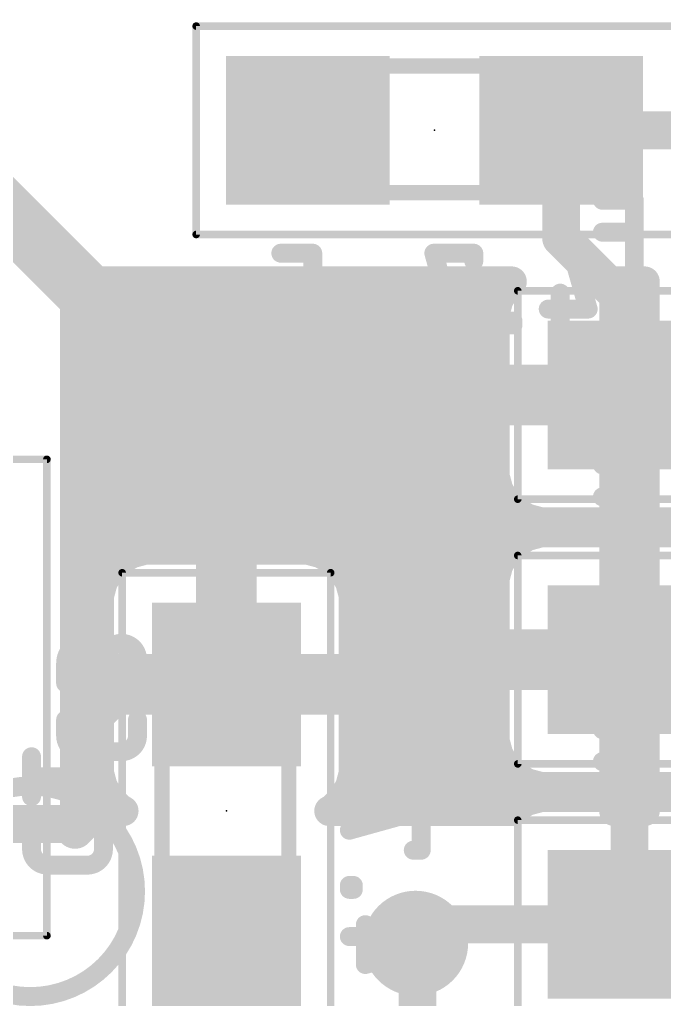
# Model space of a CAD drawing. Extents: x -0.01 to 5.59, y -0.05 to 1.65.
# Drawn here: x 2.6603 to 2.8308, y 0.5252 to 0.7843 of the extents above; entities that cross this region are included whole.
import ezdxf

# ---------------------------------------------------------------- set-up
doc = ezdxf.new("R2010")
doc.units = 0
for name, color, linetype in [('1', 22, 'CONTINUOUS'), ('16', 175, 'CONTINUOUS'), ('18', 82, 'CONTINUOUS'), ('21', 253, 'CONTINUOUS'), ('24', 7, 'CONTINUOUS'), ('26', 253, 'CONTINUOUS'), ('28', 253, 'CONTINUOUS'), ('40', 175, 'CONTINUOUS'), ('52', 253, 'CONTINUOUS')]:
    doc.layers.add(name, color=color, linetype=linetype)

# ---------------------------------------------------------------- blocks, each defined once
blk = doc.blocks.new('RECT')
blk.add_solid([(-0.5, -0.5), (0.5, -0.5), (-0.5, 0.5), (0.5, 0.5)])
blk = doc.blocks.new('ROUNDV')
at = {"const_width": 0.5}
blk.add_lwpolyline([(0, -0.25, 1), (0, 0.25, 1), (0, -0.25)], format="xyb", dxfattribs=at)

msp = doc.modelspace()

# ---------------------------------------------------------------- linework, layer by layer
at = {"layer": '1', "const_width": 0.01}
for points in [[(2.765, 0.54), (2.765512, 0.539488)], [(2.765512, 0.539488), (2.765512, 0.475)]]:
    msp.add_lwpolyline(points, dxfattribs=at)
at = {"layer": '1', "const_width": 0.005}
for points in [[(2.766768, 0.541768, 1), (2.763232, 0.538232)], [(2.768012, 0.539488, 1), (2.763012, 0.539488)], [(2.763744, 0.53772, 1), (2.76728, 0.541256)]]:
    msp.add_lwpolyline(points, format="xyb", dxfattribs=at)
at = {"layer": '16'}
for points, const_width in [([(2.59, 0.8), (2.715, 0.675)], 0.016), ([(2.803465, 0.755), (2.855, 0.755)], 0.01), ([(2.803465, 0.726535), (2.803465, 0.755)], 0.01), ([(2.821535, 0.708465), (2.803465, 0.726535)], 0.01), ([(2.675, 0.575), (2.675, 0.715)], 0.008), ([(2.675, 0.715), (2.790398, 0.715)], 0.008), ([(2.790398, 0.715), (2.788679, 0.713281)], 0.008), ([(2.817536, 0.715), (2.825535, 0.715)], 0.008), ([(2.817536, 0.689), (2.817536, 0.715)], 0.008), ([(2.825535, 0.715), (2.825535, 0.689)], 0.008), ([(2.675, 0.712), (2.787939, 0.712)], 0.008), ([(2.788679, 0.713281), (2.786836, 0.710089)], 0.008), ([(2.817536, 0.712), (2.825535, 0.712)], 0.008), ([(2.786836, 0.710089), (2.785882, 0.706528)], 0.008), ([(2.821535, 0.685), (2.821535, 0.708465)], 0.01), ([(2.785882, 0.706528), (2.785882, 0.689)], 0.008), ([(2.675, 0.704), (2.785882, 0.704)], 0.008), ([(2.817536, 0.704), (2.825535, 0.704)], 0.008), ([(2.675, 0.696), (2.785882, 0.696)], 0.008), ([(2.817536, 0.696), (2.825535, 0.696)], 0.008), ([(2.675, 0.688), (2.817535, 0.688)], 0.008), ([(2.785882, 0.689), (2.817535, 0.689)], 0.008), ([(2.817535, 0.689), (2.817535, 0.681)], 0.008), ([(2.825535, 0.689), (2.817536, 0.689)], 0.008), ([(2.817535, 0.681), (2.785882, 0.681)], 0.008), ([(2.785882, 0.681), (2.785882, 0.663472)], 0.008), ([(2.817536, 0.651315), (2.817536, 0.681)], 0.008), ([(2.817536, 0.681), (2.825535, 0.681)], 0.008), ([(2.825535, 0.681), (2.825535, 0.651315)], 0.008), ([(2.675, 0.68), (2.785882, 0.68)], 0.008), ([(2.715, 0.675), (2.715, 0.608465)], 0.016), ([(2.817536, 0.68), (2.825535, 0.68)], 0.008), ([(2.675, 0.672), (2.785882, 0.672)], 0.008), ([(2.817536, 0.672), (2.825535, 0.672)], 0.008), ([(2.675, 0.664), (2.785882, 0.664)], 0.008), ([(2.785882, 0.663472), (2.786836, 0.659911)], 0.008), ([(2.817536, 0.664), (2.825535, 0.664)], 0.008), ([(2.786836, 0.659911), (2.788679, 0.656719)], 0.008), ([(2.675, 0.656), (2.789398, 0.656)], 0.008), ([(2.788679, 0.656719), (2.791286, 0.654112)], 0.008), ([(2.817536, 0.656), (2.825535, 0.656)], 0.008), ([(2.791286, 0.654112), (2.794478, 0.652269)], 0.008), ([(2.794478, 0.652269), (2.798039, 0.651315)], 0.008), ([(2.798039, 0.651315), (2.817536, 0.651315)], 0.008), ([(2.825535, 0.651315), (2.845032, 0.651315)], 0.008), ([(2.675, 0.648), (2.795483, 0.648)], 0.008), ([(2.794478, 0.647731), (2.791286, 0.645888)], 0.008), ([(2.798039, 0.648685), (2.794478, 0.647731)], 0.008), ([(2.817536, 0.648685), (2.798039, 0.648685)], 0.008), ([(2.817536, 0.619), (2.817536, 0.648685)], 0.008), ([(2.817536, 0.648), (2.825535, 0.648)], 0.008), ([(2.845032, 0.648685), (2.825535, 0.648685)], 0.008), ([(2.825535, 0.648685), (2.825535, 0.619)], 0.008), ([(2.693472, 0.644118), (2.689911, 0.643164)], 0.008), ([(2.711, 0.644118), (2.693472, 0.644118)], 0.008), ([(2.711, 0.612465), (2.711, 0.644118)], 0.008), ([(2.736528, 0.644118), (2.719, 0.644118)], 0.008), ([(2.719, 0.644118), (2.719, 0.612465)], 0.008), ([(2.740089, 0.643164), (2.736528, 0.644118)], 0.008), ([(2.791286, 0.645888), (2.788679, 0.643281)], 0.008), ([(2.686719, 0.641321), (2.684112, 0.638714)], 0.008), ([(2.689911, 0.643164), (2.686719, 0.641321)], 0.008), ([(2.743281, 0.641321), (2.740089, 0.643164)], 0.008), ([(2.745888, 0.638714), (2.743281, 0.641321)], 0.008), ([(2.788679, 0.643281), (2.786836, 0.640089)], 0.008), ([(2.675, 0.64), (2.685398, 0.64)], 0.008), ([(2.684112, 0.638714), (2.682269, 0.635522)], 0.008), ([(2.711, 0.64), (2.719, 0.64)], 0.008), ([(2.744602, 0.64), (2.786812, 0.64)], 0.008), ([(2.747731, 0.635522), (2.745888, 0.638714)], 0.008), ([(2.786836, 0.640089), (2.785882, 0.636528)], 0.008), ([(2.817536, 0.64), (2.825535, 0.64)], 0.008), ([(2.785882, 0.636528), (2.785882, 0.619)], 0.008), ([(2.682269, 0.635522), (2.681315, 0.631961)], 0.008), ([(2.748685, 0.631961), (2.747731, 0.635522)], 0.008), ([(2.675, 0.632), (2.681325, 0.632)], 0.008), ([(2.681315, 0.631961), (2.681315, 0.612464)], 0.008), ([(2.711, 0.632), (2.719, 0.632)], 0.008), ([(2.748675, 0.632), (2.785882, 0.632)], 0.008), ([(2.748685, 0.612464), (2.748685, 0.631961)], 0.008), ([(2.817536, 0.632), (2.825535, 0.632)], 0.008), ([(2.675, 0.624), (2.681315, 0.624)], 0.008), ([(2.711, 0.624), (2.719, 0.624)], 0.008), ([(2.748685, 0.624), (2.785882, 0.624)], 0.008), ([(2.817536, 0.624), (2.825535, 0.624)], 0.008), ([(2.785882, 0.619), (2.817535, 0.619)], 0.008), ([(2.817535, 0.619), (2.817535, 0.611)], 0.008), ([(2.825535, 0.619), (2.817536, 0.619)], 0.008), ([(2.675, 0.616), (2.681315, 0.616)], 0.008), ([(2.711, 0.616), (2.719, 0.616)], 0.008), ([(2.748685, 0.616), (2.817535, 0.616)], 0.008), ([(2.821535, 0.615), (2.821535, 0.545)], 0.01), ([(2.681315, 0.612464), (2.711, 0.612464)], 0.008), ([(2.719, 0.612465), (2.711, 0.612465)], 0.008), ([(2.711, 0.612464), (2.711, 0.604465)], 0.008), ([(2.719, 0.604465), (2.719, 0.612464)], 0.008), ([(2.719, 0.612464), (2.748685, 0.612464)], 0.008), ([(2.817535, 0.611), (2.785882, 0.611)], 0.008), ([(2.785882, 0.611), (2.785882, 0.593472)], 0.008), ([(2.817536, 0.581315), (2.817536, 0.611)], 0.008), ([(2.817536, 0.611), (2.825535, 0.611)], 0.008), ([(2.825535, 0.611), (2.825535, 0.581315)], 0.008), ([(2.675, 0.608), (2.711, 0.608)], 0.008), ([(2.688465, 0.608465), (2.68, 0.6)], 0.01), ([(2.715, 0.608465), (2.688465, 0.608465)], 0.01), ([(2.719, 0.608), (2.785882, 0.608)], 0.008), ([(2.817536, 0.608), (2.825535, 0.608)], 0.008), ([(2.711, 0.604465), (2.681315, 0.604465)], 0.008), ([(2.681315, 0.604465), (2.681315, 0.584968)], 0.008), ([(2.748685, 0.604465), (2.719, 0.604465)], 0.008), ([(2.748685, 0.584968), (2.748685, 0.604465)], 0.008), ([(2.675, 0.6), (2.681315, 0.6)], 0.008), ([(2.68, 0.6), (2.68, 0.575)], 0.01), ([(2.748685, 0.6), (2.785882, 0.6)], 0.008), ([(2.817536, 0.6), (2.825535, 0.6)], 0.008), ([(2.675, 0.592), (2.681315, 0.592)], 0.008), ([(2.748685, 0.592), (2.786276, 0.592)], 0.008), ([(2.785882, 0.593472), (2.786836, 0.589911)], 0.008), ([(2.817536, 0.592), (2.825535, 0.592)], 0.008), ([(2.786836, 0.589911), (2.788679, 0.586719)], 0.008), ([(2.681315, 0.584968), (2.682269, 0.581407)], 0.008), ([(2.747731, 0.581407), (2.748685, 0.584968)], 0.008), ([(2.788679, 0.586719), (2.791286, 0.584112)], 0.008), ([(2.675, 0.584), (2.681574, 0.584)], 0.008), ([(2.748426, 0.584), (2.79148, 0.584)], 0.008), ([(2.791286, 0.584112), (2.794478, 0.582269)], 0.008), ([(2.794478, 0.582269), (2.798039, 0.581315)], 0.008), ([(2.817536, 0.584), (2.825535, 0.584)], 0.008), ([(2.682269, 0.581407), (2.684112, 0.578215)], 0.008), ([(2.745888, 0.578215), (2.747731, 0.581407)], 0.008), ([(2.798039, 0.581315), (2.817536, 0.581315)], 0.008), ([(2.825535, 0.581315), (2.845032, 0.581315)], 0.008), ([(2.684112, 0.578215), (2.686719, 0.575608)], 0.008), ([(2.743281, 0.575608), (2.745888, 0.578215)], 0.008), ([(2.794478, 0.577731), (2.791286, 0.575888)], 0.008), ([(2.798039, 0.578685), (2.794478, 0.577731)], 0.008), ([(2.817536, 0.578685), (2.798039, 0.578685)], 0.008), ([(2.817536, 0.575), (2.817536, 0.578685)], 0.008), ([(2.845032, 0.578685), (2.825535, 0.578685)], 0.008), ([(2.825535, 0.578685), (2.825535, 0.575)], 0.008), ([(2.68, 0.575), (2.675, 0.57)], 0.01), ([(2.675, 0.576), (2.686327, 0.576)], 0.008), ([(2.687773, 0.575), (2.675, 0.575)], 0.008), ([(2.686719, 0.575608), (2.687773, 0.575)], 0.008), ([(2.742227, 0.575), (2.743281, 0.575608)], 0.008), ([(2.790398, 0.575), (2.742227, 0.575)], 0.008), ([(2.743673, 0.576), (2.79148, 0.576)], 0.008), ([(2.791286, 0.575888), (2.790398, 0.575)], 0.008), ([(2.817536, 0.576), (2.825535, 0.576)], 0.008), ([(2.825535, 0.575), (2.817536, 0.575)], 0.008), ([(2.673465, 0.571535), (2.64, 0.571535)], 0.01), ([(2.675, 0.57), (2.673465, 0.571535)], 0.01), ([(2.77, 0.545), (2.765, 0.54)], 0.01), ([(2.821535, 0.545), (2.77, 0.545)], 0.01)]:
    msp.add_lwpolyline(points, dxfattribs=dict(at, const_width=const_width))
for points, const_width in [([(2.803465, 0.7575, 1), (2.803465, 0.7525)], 0.005), ([(2.805965, 0.755, 1), (2.800965, 0.755)], 0.005), ([(2.805232, 0.728303, 1), (2.801697, 0.724768)], 0.005), ([(2.800965, 0.726535, 1), (2.805965, 0.726535)], 0.005), ([(2.677, 0.715, 1), (2.673, 0.715)], 0.004), ([(2.675, 0.717, 1), (2.675, 0.713)], 0.004), ([(2.791812, 0.713586, 1), (2.788984, 0.716414)], 0.004), ([(2.790398, 0.713, 1), (2.790398, 0.717)], 0.004), ([(2.817536, 0.717, 1), (2.817536, 0.713)], 0.004), ([(2.819536, 0.715, 1), (2.815536, 0.715)], 0.004), ([(2.827535, 0.715, 1), (2.823535, 0.715)], 0.004), ([(2.825535, 0.713, 1), (2.825535, 0.717)], 0.004), ([(2.675, 0.714, 1), (2.675, 0.71)], 0.004), ([(2.787265, 0.714695, 1), (2.790093, 0.711867)], 0.004), ([(2.790411, 0.712281, 1), (2.786947, 0.714281)], 0.004), ([(2.787939, 0.71, 1), (2.787939, 0.714)], 0.004), ([(2.817536, 0.714, 1), (2.817536, 0.71)], 0.004), ([(2.825535, 0.71, 1), (2.825535, 0.714)], 0.004), ([(2.785104, 0.711089, 1), (2.788568, 0.709089)], 0.004), ([(2.788768, 0.709571, 1), (2.784904, 0.710606)], 0.004), ([(2.824035, 0.708465, 1), (2.819035, 0.708465)], 0.005), ([(2.819768, 0.706697, 1), (2.823303, 0.710232)], 0.005), ([(2.787882, 0.706528, 1), (2.783882, 0.706528)], 0.004), ([(2.675, 0.706, 1), (2.675, 0.702)], 0.004), ([(2.78395, 0.707046, 1), (2.787814, 0.706011)], 0.004), ([(2.785882, 0.702, 1), (2.785882, 0.706)], 0.004), ([(2.817536, 0.706, 1), (2.817536, 0.702)], 0.004), ([(2.825535, 0.702, 1), (2.825535, 0.706)], 0.004), ([(2.675, 0.698, 1), (2.675, 0.694)], 0.004), ([(2.785882, 0.694, 1), (2.785882, 0.698)], 0.004), ([(2.817536, 0.698, 1), (2.817536, 0.694)], 0.004), ([(2.825535, 0.694, 1), (2.825535, 0.698)], 0.004), ([(2.675, 0.69, 1), (2.675, 0.686)], 0.004), ([(2.785882, 0.691, 1), (2.785882, 0.687)], 0.004), ([(2.819535, 0.689, 1), (2.815535, 0.689)], 0.004), ([(2.817536, 0.691, 1), (2.817536, 0.687)], 0.004), ([(2.817535, 0.687, 1), (2.817535, 0.691)], 0.004), ([(2.817535, 0.686, 1), (2.817535, 0.69)], 0.004), ([(2.825535, 0.687, 1), (2.825535, 0.691)], 0.004), ([(2.783882, 0.689, 1), (2.787882, 0.689)], 0.004), ([(2.815536, 0.689, 1), (2.819536, 0.689)], 0.004), ([(2.823535, 0.689, 1), (2.827535, 0.689)], 0.004), ([(2.819035, 0.685, 1), (2.824035, 0.685)], 0.005), ([(2.785882, 0.683, 1), (2.785882, 0.679)], 0.004), ([(2.787882, 0.681, 1), (2.783882, 0.681)], 0.004), ([(2.819536, 0.681, 1), (2.815536, 0.681)], 0.004), ([(2.817536, 0.683, 1), (2.817536, 0.679)], 0.004), ([(2.817535, 0.679, 1), (2.817535, 0.683)], 0.004), ([(2.827535, 0.681, 1), (2.823535, 0.681)], 0.004), ([(2.825535, 0.679, 1), (2.825535, 0.683)], 0.004), ([(2.675, 0.682, 1), (2.675, 0.678)], 0.004), ([(2.719, 0.675, 1), (2.711, 0.675)], 0.008), ([(2.712172, 0.672172, 1), (2.717828, 0.677828)], 0.008), ([(2.785882, 0.678, 1), (2.785882, 0.682)], 0.004), ([(2.815535, 0.681, 1), (2.819535, 0.681)], 0.004), ([(2.817536, 0.682, 1), (2.817536, 0.678)], 0.004), ([(2.825535, 0.678, 1), (2.825535, 0.682)], 0.004), ([(2.675, 0.674, 1), (2.675, 0.67)], 0.004), ([(2.785882, 0.67, 1), (2.785882, 0.674)], 0.004), ([(2.817536, 0.674, 1), (2.817536, 0.67)], 0.004), ([(2.825535, 0.67, 1), (2.825535, 0.674)], 0.004), ([(2.675, 0.666, 1), (2.675, 0.662)], 0.004), ([(2.787814, 0.663989, 1), (2.78395, 0.662954)], 0.004), ([(2.785882, 0.662, 1), (2.785882, 0.666)], 0.004), ([(2.817536, 0.666, 1), (2.817536, 0.662)], 0.004), ([(2.825535, 0.662, 1), (2.825535, 0.666)], 0.004), ([(2.783882, 0.663472, 1), (2.787882, 0.663472)], 0.004), ([(2.788568, 0.660911, 1), (2.785104, 0.658911)], 0.004), ([(2.784904, 0.659393, 1), (2.788768, 0.660429)], 0.004), ([(2.675, 0.658, 1), (2.675, 0.654)], 0.004), ([(2.790093, 0.658133, 1), (2.787265, 0.655305)], 0.004), ([(2.786947, 0.655719, 1), (2.790411, 0.657719)], 0.004), ([(2.789398, 0.654, 1), (2.789398, 0.658)], 0.004), ([(2.817536, 0.658, 1), (2.817536, 0.654)], 0.004), ([(2.825535, 0.654, 1), (2.825535, 0.658)], 0.004), ([(2.792286, 0.655844, 1), (2.790286, 0.65238)], 0.004), ([(2.789871, 0.652698, 1), (2.7927, 0.655526)], 0.004), ([(2.794996, 0.654201, 1), (2.79396, 0.650337)], 0.004), ([(2.793478, 0.650537, 1), (2.795478, 0.654001)], 0.004), ([(2.798039, 0.653315, 1), (2.798039, 0.649315)], 0.004), ([(2.797521, 0.649383, 1), (2.798556, 0.653247)], 0.004), ([(2.815536, 0.651315, 1), (2.819536, 0.651315)], 0.004), ([(2.817536, 0.649315, 1), (2.817536, 0.653315)], 0.004), ([(2.825535, 0.653315, 1), (2.825535, 0.649315)], 0.004), ([(2.823535, 0.651315, 1), (2.827535, 0.651315)], 0.004), ([(2.675, 0.65, 1), (2.675, 0.646)], 0.004), ([(2.79396, 0.649663, 1), (2.794996, 0.645799)], 0.004), ([(2.795478, 0.645999, 1), (2.793478, 0.649463)], 0.004), ([(2.795483, 0.646, 1), (2.795483, 0.65)], 0.004), ([(2.798039, 0.650685, 1), (2.798039, 0.646685)], 0.004), ([(2.798556, 0.646753, 1), (2.797521, 0.650617)], 0.004), ([(2.819536, 0.648685, 1), (2.815536, 0.648685)], 0.004), ([(2.817536, 0.65, 1), (2.817536, 0.646)], 0.004), ([(2.817536, 0.646685, 1), (2.817536, 0.650685)], 0.004), ([(2.825535, 0.650685, 1), (2.825535, 0.646685)], 0.004), ([(2.827535, 0.648685, 1), (2.823535, 0.648685)], 0.004), ([(2.825535, 0.646, 1), (2.825535, 0.65)], 0.004), ([(2.693472, 0.646118, 1), (2.693472, 0.642118)], 0.004), ([(2.693989, 0.642186, 1), (2.692954, 0.64605)], 0.004), ([(2.713, 0.644118, 1), (2.709, 0.644118)], 0.004), ([(2.711, 0.642118, 1), (2.711, 0.646118)], 0.004), ([(2.719, 0.646118, 1), (2.719, 0.642118)], 0.004), ([(2.721, 0.644118, 1), (2.717, 0.644118)], 0.004), ([(2.737046, 0.64605, 1), (2.736011, 0.642186)], 0.004), ([(2.736528, 0.642118, 1), (2.736528, 0.646118)], 0.004), ([(2.790286, 0.64762, 1), (2.792286, 0.644156)], 0.004), ([(2.7927, 0.644473, 1), (2.789871, 0.647302)], 0.004), ([(2.688133, 0.639907, 1), (2.685305, 0.642735)], 0.004), ([(2.689393, 0.645096, 1), (2.690429, 0.641232)], 0.004), ([(2.690911, 0.641432, 1), (2.688911, 0.644896)], 0.004), ([(2.741089, 0.644896, 1), (2.739089, 0.641432)], 0.004), ([(2.739571, 0.641232, 1), (2.740606, 0.645096)], 0.004), ([(2.744695, 0.642735, 1), (2.741867, 0.639907)], 0.004), ([(2.787265, 0.644695, 1), (2.790093, 0.641867)], 0.004), ([(2.790411, 0.642281, 1), (2.786947, 0.644281)], 0.004), ([(2.675, 0.642, 1), (2.675, 0.638)], 0.004), ([(2.685844, 0.637714, 1), (2.68238, 0.639714)], 0.004), ([(2.685719, 0.643053, 1), (2.687719, 0.639589)], 0.004), ([(2.685398, 0.638, 1), (2.685398, 0.642)], 0.004), ([(2.711, 0.642, 1), (2.711, 0.638)], 0.004), ([(2.719, 0.638, 1), (2.719, 0.642)], 0.004), ([(2.742281, 0.639589, 1), (2.744281, 0.643053)], 0.004), ([(2.744602, 0.642, 1), (2.744602, 0.638)], 0.004), ([(2.74762, 0.639714, 1), (2.744156, 0.637714)], 0.004), ([(2.785104, 0.641089, 1), (2.788568, 0.639089)], 0.004), ([(2.788768, 0.639571, 1), (2.784904, 0.640606)], 0.004), ([(2.786812, 0.638, 1), (2.786812, 0.642)], 0.004), ([(2.817536, 0.642, 1), (2.817536, 0.638)], 0.004), ([(2.825535, 0.638, 1), (2.825535, 0.642)], 0.004), ([(2.682698, 0.640128, 1), (2.685526, 0.6373)], 0.004), ([(2.744473, 0.6373, 1), (2.747302, 0.640128)], 0.004), ([(2.787882, 0.636528, 1), (2.783882, 0.636528)], 0.004), ([(2.680537, 0.636522, 1), (2.684001, 0.634522)], 0.004), ([(2.684201, 0.635004, 1), (2.680337, 0.63604)], 0.004), ([(2.749663, 0.63604, 1), (2.745799, 0.635004)], 0.004), ([(2.745999, 0.634522, 1), (2.749463, 0.636522)], 0.004), ([(2.78395, 0.637046, 1), (2.787814, 0.636011)], 0.004), ([(2.675, 0.634, 1), (2.675, 0.63)], 0.004), ([(2.683315, 0.631961, 1), (2.679315, 0.631961)], 0.004), ([(2.681325, 0.63, 1), (2.681325, 0.634)], 0.004), ([(2.711, 0.634, 1), (2.711, 0.63)], 0.004), ([(2.719, 0.63, 1), (2.719, 0.634)], 0.004), ([(2.748675, 0.634, 1), (2.748675, 0.63)], 0.004), ([(2.750685, 0.631961, 1), (2.746685, 0.631961)], 0.004), ([(2.785882, 0.63, 1), (2.785882, 0.634)], 0.004), ([(2.817536, 0.634, 1), (2.817536, 0.63)], 0.004), ([(2.825535, 0.63, 1), (2.825535, 0.634)], 0.004), ([(2.679383, 0.632479, 1), (2.683247, 0.631444)], 0.004), ([(2.746753, 0.631444, 1), (2.750617, 0.632479)], 0.004), ([(2.675, 0.626, 1), (2.675, 0.622)], 0.004), ([(2.681315, 0.622, 1), (2.681315, 0.626)], 0.004), ([(2.711, 0.626, 1), (2.711, 0.622)], 0.004), ([(2.719, 0.622, 1), (2.719, 0.626)], 0.004), ([(2.748685, 0.626, 1), (2.748685, 0.622)], 0.004), ([(2.785882, 0.622, 1), (2.785882, 0.626)], 0.004), ([(2.817536, 0.626, 1), (2.817536, 0.622)], 0.004), ([(2.825535, 0.622, 1), (2.825535, 0.626)], 0.004), ([(2.785882, 0.621, 1), (2.785882, 0.617)], 0.004), ([(2.819535, 0.619, 1), (2.815535, 0.619)], 0.004), ([(2.817536, 0.621, 1), (2.817536, 0.617)], 0.004), ([(2.817535, 0.617, 1), (2.817535, 0.621)], 0.004), ([(2.825535, 0.617, 1), (2.825535, 0.621)], 0.004), ([(2.675, 0.618, 1), (2.675, 0.614)], 0.004), ([(2.681315, 0.614, 1), (2.681315, 0.618)], 0.004), ([(2.711, 0.618, 1), (2.711, 0.614)], 0.004), ([(2.719, 0.614, 1), (2.719, 0.618)], 0.004), ([(2.748685, 0.618, 1), (2.748685, 0.614)], 0.004), ([(2.783882, 0.619, 1), (2.787882, 0.619)], 0.004), ([(2.815536, 0.619, 1), (2.819536, 0.619)], 0.004), ([(2.817535, 0.614, 1), (2.817535, 0.618)], 0.004), ([(2.824035, 0.615, 1), (2.819035, 0.615)], 0.005), ([(2.823535, 0.619, 1), (2.827535, 0.619)], 0.004), ([(2.681315, 0.614464, 1), (2.681315, 0.610464)], 0.004), ([(2.679315, 0.612464, 1), (2.683315, 0.612464)], 0.004), ([(2.711, 0.614465, 1), (2.711, 0.610465)], 0.004), ([(2.713, 0.612464, 1), (2.709, 0.612464)], 0.004), ([(2.709, 0.612465, 1), (2.713, 0.612465)], 0.004), ([(2.711, 0.610464, 1), (2.711, 0.614464)], 0.004), ([(2.721, 0.612464, 1), (2.717, 0.612464)], 0.004), ([(2.719, 0.614464, 1), (2.719, 0.610464)], 0.004), ([(2.717, 0.612465, 1), (2.721, 0.612465)], 0.004), ([(2.719, 0.610465, 1), (2.719, 0.614465)], 0.004), ([(2.746685, 0.612464, 1), (2.750685, 0.612464)], 0.004), ([(2.748685, 0.610464, 1), (2.748685, 0.614464)], 0.004), ([(2.785882, 0.613, 1), (2.785882, 0.609)], 0.004), ([(2.787882, 0.611, 1), (2.783882, 0.611)], 0.004), ([(2.819536, 0.611, 1), (2.815536, 0.611)], 0.004), ([(2.817536, 0.613, 1), (2.817536, 0.609)], 0.004), ([(2.817535, 0.609, 1), (2.817535, 0.613)], 0.004), ([(2.827535, 0.611, 1), (2.823535, 0.611)], 0.004), ([(2.825535, 0.609, 1), (2.825535, 0.613)], 0.004), ([(2.675, 0.61, 1), (2.675, 0.606)], 0.004), ([(2.688465, 0.610965, 1), (2.688465, 0.605965)], 0.005), ([(2.690232, 0.606697, 1), (2.686697, 0.610232)], 0.005), ([(2.711, 0.608465, 1), (2.719, 0.608465)], 0.008), ([(2.711, 0.606, 1), (2.711, 0.61)], 0.004), ([(2.715, 0.605965, 1), (2.715, 0.610965)], 0.005), ([(2.719, 0.61, 1), (2.719, 0.606)], 0.004), ([(2.785882, 0.606, 1), (2.785882, 0.61)], 0.004), ([(2.815535, 0.611, 1), (2.819535, 0.611)], 0.004), ([(2.817536, 0.61, 1), (2.817536, 0.606)], 0.004), ([(2.825535, 0.606, 1), (2.825535, 0.61)], 0.004), ([(2.681315, 0.606465, 1), (2.681315, 0.602465)], 0.004), ([(2.683315, 0.604465, 1), (2.679315, 0.604465)], 0.004), ([(2.709, 0.604465, 1), (2.713, 0.604465)], 0.004), ([(2.711, 0.602465, 1), (2.711, 0.606465)], 0.004), ([(2.719, 0.606465, 1), (2.719, 0.602465)], 0.004), ([(2.717, 0.604465, 1), (2.721, 0.604465)], 0.004), ([(2.750685, 0.604465, 1), (2.746685, 0.604465)], 0.004), ([(2.748685, 0.602465, 1), (2.748685, 0.606465)], 0.004), ([(2.675, 0.602, 1), (2.675, 0.598)], 0.004), ([(2.6825, 0.6, 1), (2.6775, 0.6)], 0.005), ([(2.678232, 0.601768, 1), (2.681768, 0.598232)], 0.005), ([(2.681315, 0.598, 1), (2.681315, 0.602)], 0.004), ([(2.748685, 0.602, 1), (2.748685, 0.598)], 0.004), ([(2.785882, 0.598, 1), (2.785882, 0.602)], 0.004), ([(2.817536, 0.602, 1), (2.817536, 0.598)], 0.004), ([(2.825535, 0.598, 1), (2.825535, 0.602)], 0.004), ([(2.675, 0.594, 1), (2.675, 0.59)], 0.004), ([(2.681315, 0.59, 1), (2.681315, 0.594)], 0.004), ([(2.748685, 0.594, 1), (2.748685, 0.59)], 0.004), ([(2.787814, 0.593989, 1), (2.78395, 0.592954)], 0.004), ([(2.786276, 0.59, 1), (2.786276, 0.594)], 0.004), ([(2.817536, 0.594, 1), (2.817536, 0.59)], 0.004), ([(2.825535, 0.59, 1), (2.825535, 0.594)], 0.004), ([(2.783882, 0.593472, 1), (2.787882, 0.593472)], 0.004), ([(2.788568, 0.590911, 1), (2.785104, 0.588911)], 0.004), ([(2.784904, 0.589393, 1), (2.788768, 0.590429)], 0.004), ([(2.683247, 0.585485, 1), (2.679383, 0.58445)], 0.004), ([(2.750617, 0.58445, 1), (2.746753, 0.585485)], 0.004), ([(2.790093, 0.588133, 1), (2.787265, 0.585305)], 0.004), ([(2.786947, 0.585719, 1), (2.790411, 0.587719)], 0.004), ([(2.675, 0.586, 1), (2.675, 0.582)], 0.004), ([(2.679315, 0.584968, 1), (2.683315, 0.584968)], 0.004), ([(2.681574, 0.582, 1), (2.681574, 0.586)], 0.004), ([(2.748426, 0.586, 1), (2.748426, 0.582)], 0.004), ([(2.746685, 0.584968, 1), (2.750685, 0.584968)], 0.004), ([(2.792286, 0.585844, 1), (2.790286, 0.58238)], 0.004), ([(2.789871, 0.582698, 1), (2.7927, 0.585526)], 0.004), ([(2.79148, 0.582, 1), (2.79148, 0.586)], 0.004), ([(2.794996, 0.584201, 1), (2.79396, 0.580337)], 0.004), ([(2.793478, 0.580537, 1), (2.795478, 0.584001)], 0.004), ([(2.817536, 0.586, 1), (2.817536, 0.582)], 0.004), ([(2.825535, 0.582, 1), (2.825535, 0.586)], 0.004), ([(2.684001, 0.582407, 1), (2.680537, 0.580407)], 0.004), ([(2.680337, 0.580889, 1), (2.684201, 0.581925)], 0.004), ([(2.745799, 0.581925, 1), (2.749663, 0.580889)], 0.004), ([(2.749463, 0.580407, 1), (2.745999, 0.582407)], 0.004), ([(2.798039, 0.583315, 1), (2.798039, 0.579315)], 0.004), ([(2.797521, 0.579383, 1), (2.798556, 0.583247)], 0.004), ([(2.815536, 0.581315, 1), (2.819536, 0.581315)], 0.004), ([(2.817536, 0.579315, 1), (2.817536, 0.583315)], 0.004), ([(2.825535, 0.583315, 1), (2.825535, 0.579315)], 0.004), ([(2.823535, 0.581315, 1), (2.827535, 0.581315)], 0.004), ([(2.685526, 0.579629, 1), (2.682698, 0.576801)], 0.004), ([(2.68238, 0.577215, 1), (2.685844, 0.579215)], 0.004), ([(2.744156, 0.579215, 1), (2.74762, 0.577215)], 0.004), ([(2.747302, 0.576801, 1), (2.744473, 0.579629)], 0.004), ([(2.79396, 0.579663, 1), (2.794996, 0.575799)], 0.004), ([(2.795478, 0.575999, 1), (2.793478, 0.579463)], 0.004), ([(2.798039, 0.580685, 1), (2.798039, 0.576685)], 0.004), ([(2.798556, 0.576753, 1), (2.797521, 0.580617)], 0.004), ([(2.819536, 0.578685, 1), (2.815536, 0.578685)], 0.004), ([(2.817536, 0.576685, 1), (2.817536, 0.580685)], 0.004), ([(2.825535, 0.580685, 1), (2.825535, 0.576685)], 0.004), ([(2.827535, 0.578685, 1), (2.823535, 0.578685)], 0.004), ([(2.675, 0.578, 1), (2.675, 0.574)], 0.004), ([(2.675, 0.577, 1), (2.675, 0.573)], 0.004), ([(2.681768, 0.573232, 1), (2.678232, 0.576768)], 0.005), ([(2.687719, 0.57734, 1), (2.685719, 0.573876)], 0.004), ([(2.685305, 0.574194, 1), (2.688133, 0.577022)], 0.004), ([(2.686327, 0.574, 1), (2.686327, 0.578)], 0.004), ([(2.686773, 0.573268, 1), (2.688772, 0.576732)], 0.004), ([(2.687773, 0.573, 1), (2.687773, 0.577)], 0.004), ([(2.742227, 0.577, 1), (2.742227, 0.573)], 0.004), ([(2.741228, 0.576732, 1), (2.743227, 0.573268)], 0.004), ([(2.741867, 0.577022, 1), (2.744695, 0.574194)], 0.004), ([(2.743673, 0.578, 1), (2.743673, 0.574)], 0.004), ([(2.744281, 0.573876, 1), (2.742281, 0.57734)], 0.004), ([(2.788984, 0.576414, 1), (2.791812, 0.573586)], 0.004), ([(2.790286, 0.57762, 1), (2.792286, 0.574156)], 0.004), ([(2.7927, 0.574473, 1), (2.789871, 0.577302)], 0.004), ([(2.790398, 0.573, 1), (2.790398, 0.577)], 0.004), ([(2.79148, 0.574, 1), (2.79148, 0.578)], 0.004), ([(2.817536, 0.578, 1), (2.817536, 0.574)], 0.004), ([(2.817536, 0.577, 1), (2.817536, 0.573)], 0.004), ([(2.825535, 0.574, 1), (2.825535, 0.578)], 0.004), ([(2.825535, 0.573, 1), (2.825535, 0.577)], 0.004), ([(2.675232, 0.573303, 1), (2.671697, 0.569768)], 0.005), ([(2.673465, 0.569035, 1), (2.673465, 0.574035)], 0.005), ([(2.673, 0.575, 1), (2.677, 0.575)], 0.004), ([(2.6775, 0.575, 1), (2.6825, 0.575)], 0.005), ([(2.815536, 0.575, 1), (2.819536, 0.575)], 0.004), ([(2.823535, 0.575, 1), (2.827535, 0.575)], 0.004), ([(2.673232, 0.571768, 1), (2.676768, 0.568232)], 0.005), ([(2.673232, 0.568232, 1), (2.676768, 0.571768)], 0.005), ([(2.77, 0.5475, 1), (2.77, 0.5425)], 0.005), ([(2.771768, 0.543232, 1), (2.768232, 0.546768)], 0.005), ([(2.821535, 0.5425, 1), (2.821535, 0.5475)], 0.005), ([(2.819035, 0.545, 1), (2.824035, 0.545)], 0.005), ([(2.763232, 0.541768, 1), (2.766768, 0.538232)], 0.005)]:
    msp.add_lwpolyline(points, format="xyb", dxfattribs=dict(at, const_width=const_width))
at = {"layer": '21', "const_width": 0.005}
msp.add_lwpolyline([(2.66315, 0.525901, 1), (2.66315, 0.581579, 1), (2.66315, 0.525901)], format="xyb", dxfattribs=at)
at = {"layer": '24'}
for p in [(2.77, 0.755), (2.715, 0.575)]:
    msp.add_point(p, dxfattribs=at)
at = {"layer": '26'}
for points, const_width in [([(2.683055, 0.614056, 1), (2.6725, 0.614056)], 0.005), ([(2.6915, 0.615112, 1), (2.683055, 0.615112)], 0.005), ([(2.684305, 0.615112, 1), (2.681805, 0.615112)], 0.0025), ([(2.69275, 0.615112, 1), (2.69025, 0.615112)], 0.0025), ([(2.67375, 0.614056, 1), (2.67125, 0.614056)], 0.0025), ([(2.67125, 0.614056, 1), (2.67375, 0.614056)], 0.0025), ([(2.681805, 0.615112, 1), (2.684305, 0.615112)], 0.0025), ([(2.681805, 0.614056, 1), (2.684305, 0.614056)], 0.0025), ([(2.69025, 0.615112, 1), (2.69275, 0.615112)], 0.0025), ([(2.681805, 0.61089, 1), (2.684305, 0.61089)], 0.0025), ([(2.67125, 0.608779, 1), (2.67375, 0.608779)], 0.0025), ([(2.69025, 0.608779, 1), (2.69275, 0.608779)], 0.0025), ([(2.67375, 0.59911, 1), (2.67125, 0.59911)], 0.0025), ([(2.69275, 0.59911, 1), (2.69025, 0.59911)], 0.0025), ([(2.6725, 0.594888, 0.414214), (2.676722, 0.590666)], 0.005), ([(2.67375, 0.594888, 1), (2.67125, 0.594888)], 0.0025), ([(2.67125, 0.594888, 1), (2.67375, 0.594888)], 0.0025), ([(2.687278, 0.590666, 0.414205), (2.6915, 0.594888)], 0.005), ([(2.69275, 0.594888, 1), (2.69025, 0.594888)], 0.0025), ([(2.69025, 0.594888, 1), (2.69275, 0.594888)], 0.0025), ([(2.66475, 0.589334, 1), (2.66225, 0.589334)], 0.0025), ([(2.676722, 0.591916, 1), (2.676722, 0.589416)], 0.0025), ([(2.676722, 0.589416, 1), (2.676722, 0.591916)], 0.0025), ([(2.687278, 0.591916, 1), (2.687278, 0.589416)], 0.0025), ([(2.687278, 0.589416, 1), (2.687278, 0.591916)], 0.0025), ([(2.6635, 0.585306, 1), (2.6635, 0.582806)], 0.0025), ([(2.683476, 0.583275, 1), (2.681524, 0.584837)], 0.0025), ([(2.6825, 0.582806, 1), (2.6825, 0.585306)], 0.0025), ([(2.677302, 0.57956, 1), (2.679254, 0.577998)], 0.0025), ([(2.66225, 0.578779, 1), (2.66475, 0.578779)], 0.0025), ([(2.66475, 0.56911, 1), (2.66225, 0.56911)], 0.0025), ([(2.68375, 0.56911, 1), (2.68125, 0.56911)], 0.0025), ([(2.6635, 0.564888, 0.414214), (2.667722, 0.560666)], 0.005), ([(2.66475, 0.564888, 1), (2.66225, 0.564888)], 0.0025), ([(2.66225, 0.564888, 1), (2.66475, 0.564888)], 0.0025), ([(2.678278, 0.560666, 0.414205), (2.6825, 0.564888)], 0.005), ([(2.68375, 0.564888, 1), (2.68125, 0.564888)], 0.0025), ([(2.68125, 0.564888, 1), (2.68375, 0.564888)], 0.0025), ([(2.667722, 0.561916, 1), (2.667722, 0.559416)], 0.0025), ([(2.667722, 0.559416, 1), (2.667722, 0.561916)], 0.0025), ([(2.678278, 0.561916, 1), (2.678278, 0.559416)], 0.0025), ([(2.678278, 0.559416, 1), (2.678278, 0.561916)], 0.0025)]:
    msp.add_lwpolyline(points, format="xyb", dxfattribs=dict(at, const_width=const_width))
at = {"layer": '26', "const_width": 0.005}
for points in [[(2.683055, 0.615112), (2.683055, 0.61089)], [(2.6915, 0.608779), (2.6915, 0.615112)], [(2.6725, 0.608779), (2.6725, 0.614056)], [(2.6725, 0.59911), (2.6725, 0.594888)], [(2.6915, 0.594888), (2.6915, 0.59911)], [(2.6635, 0.578779), (2.6635, 0.589334)], [(2.676722, 0.590666), (2.687278, 0.590666)], [(2.6825, 0.584056), (2.6635, 0.584056)], [(2.678278, 0.578779), (2.6825, 0.584056)], [(2.6635, 0.56911), (2.6635, 0.564888)], [(2.6825, 0.564888), (2.6825, 0.56911)], [(2.667722, 0.560666), (2.678278, 0.560666)]]:
    msp.add_lwpolyline(points, dxfattribs=at)
at = {"layer": '28', "const_width": 0.005}
for points in [[(2.822824, 0.7365), (2.81438, 0.7365)], [(2.822824, 0.7175), (2.822824, 0.7365)], [(2.822824, 0.728055), (2.81438, 0.728055)], [(2.737824, 0.7225), (2.72938, 0.7225)], [(2.737824, 0.7035), (2.737824, 0.7225)], [(2.780381, 0.7225), (2.769825, 0.7225)], [(2.769825, 0.7225), (2.775103, 0.7035)], [(2.780381, 0.720389), (2.780381, 0.7225)], [(2.806398, 0.7225), (2.81062, 0.707722)], [(2.750001, 0.7035), (2.750001, 0.716167)], [(2.758445, 0.716167), (2.758445, 0.706667)], [(2.737824, 0.714055), (2.72938, 0.714055)], [(2.803232, 0.711944), (2.803232, 0.7035)], [(2.81062, 0.707722), (2.800065, 0.707722)], [(2.755279, 0.7035), (2.750001, 0.7035)], [(2.79075, 0.704555), (2.789695, 0.704555)], [(2.789695, 0.704555), (2.789695, 0.7035)], [(2.789695, 0.7035), (2.79075, 0.7035)], [(2.79075, 0.7035), (2.79075, 0.704555)], [(2.822824, 0.6665), (2.81438, 0.6665)], [(2.822824, 0.6475), (2.822824, 0.6665)], [(2.822824, 0.658055), (2.81438, 0.658055)], [(2.758055, 0.607176), (2.758055, 0.61562)], [(2.7665, 0.607176), (2.7665, 0.61562)], [(2.7475, 0.607176), (2.7665, 0.607176)], [(2.822824, 0.5965), (2.81438, 0.5965)], [(2.822824, 0.5775), (2.822824, 0.5965)], [(2.7475, 0.589721), (2.7475, 0.594999)], [(2.7475, 0.594999), (2.760167, 0.594999)], [(2.760167, 0.586555), (2.750667, 0.586555)], [(2.822824, 0.588055), (2.81438, 0.588055)], [(2.7665, 0.575175), (2.7475, 0.569897)], [(2.7665, 0.564619), (2.7665, 0.575175)], [(2.764389, 0.564619), (2.7665, 0.564619)], [(2.748555, 0.555305), (2.7475, 0.555305)], [(2.7475, 0.555305), (2.7475, 0.55425)], [(2.748555, 0.55425), (2.748555, 0.555305)], [(2.7475, 0.55425), (2.748555, 0.55425)], [(2.751722, 0.53438), (2.751722, 0.544935)], [(2.755944, 0.541768), (2.7475, 0.541768)], [(2.7665, 0.538602), (2.751722, 0.53438)]]:
    msp.add_lwpolyline(points, dxfattribs=at)
at = {"layer": '28'}
for points, const_width in [([(2.81438, 0.73775, 1), (2.81438, 0.73525)], 0.0025), ([(2.824074, 0.7365, 1), (2.821574, 0.7365)], 0.0025), ([(2.822824, 0.73525, 1), (2.822824, 0.73775)], 0.0025), ([(2.81438, 0.729305, 1), (2.81438, 0.726805)], 0.0025), ([(2.822824, 0.726805, 1), (2.822824, 0.729305)], 0.0025), ([(2.72938, 0.72375, 1), (2.72938, 0.72125)], 0.0025), ([(2.739074, 0.7225, 1), (2.736574, 0.7225)], 0.0025), ([(2.737824, 0.72125, 1), (2.737824, 0.72375)], 0.0025), ([(2.769825, 0.72375, 1), (2.769825, 0.72125)], 0.0025), ([(2.77103, 0.722835, 1), (2.768621, 0.722165)], 0.0025), ([(2.781631, 0.7225, 1), (2.779131, 0.7225)], 0.0025), ([(2.780381, 0.72125, 1), (2.780381, 0.72375)], 0.0025), ([(2.8076, 0.722843, 1), (2.805196, 0.722157)], 0.0025), ([(2.779131, 0.720389, 1), (2.781631, 0.720389)], 0.0025), ([(2.751251, 0.716167, 1), (2.748751, 0.716167)], 0.0025), ([(2.759695, 0.716167, 1), (2.757195, 0.716167)], 0.0025), ([(2.821574, 0.7175, 1), (2.824074, 0.7175)], 0.0025), ([(2.72938, 0.715305, 1), (2.72938, 0.712805)], 0.0025), ([(2.737824, 0.712805, 1), (2.737824, 0.715305)], 0.0025), ([(2.804482, 0.711944, 1), (2.801982, 0.711944)], 0.0025), ([(2.800065, 0.708972, 1), (2.800065, 0.706472)], 0.0025), ([(2.81062, 0.706472, 1), (2.81062, 0.708972)], 0.0025), ([(2.755279, 0.7035, 0.414214), (2.758445, 0.706667)], 0.005), ([(2.759695, 0.706667, 1), (2.757195, 0.706667)], 0.0025), ([(2.757195, 0.706667, 1), (2.759695, 0.706667)], 0.0025), ([(2.809418, 0.707379, 1), (2.811822, 0.708066)], 0.0025), ([(2.750001, 0.70475, 1), (2.750001, 0.70225)], 0.0025), ([(2.755279, 0.70475, 1), (2.755279, 0.70225)], 0.0025), ([(2.755279, 0.70225, 1), (2.755279, 0.70475)], 0.0025), ([(2.773899, 0.703165, 1), (2.776307, 0.703835)], 0.0025), ([(2.789695, 0.705805, 1), (2.789695, 0.703305)], 0.0025), ([(2.790945, 0.704555, 1), (2.788445, 0.704555)], 0.0025), ([(2.789695, 0.70475, 1), (2.789695, 0.70225)], 0.0025), ([(2.792, 0.704555, 1), (2.7895, 0.704555)], 0.0025), ([(2.79075, 0.703305, 1), (2.79075, 0.705805)], 0.0025), ([(2.79075, 0.70225, 1), (2.79075, 0.70475)], 0.0025), ([(2.736574, 0.7035, 1), (2.739074, 0.7035)], 0.0025), ([(2.748751, 0.7035, 1), (2.751251, 0.7035)], 0.0025), ([(2.788445, 0.7035, 1), (2.790945, 0.7035)], 0.0025), ([(2.7895, 0.7035, 1), (2.792, 0.7035)], 0.0025), ([(2.801982, 0.7035, 1), (2.804482, 0.7035)], 0.0025), ([(2.81438, 0.66775, 1), (2.81438, 0.66525)], 0.0025), ([(2.824074, 0.6665, 1), (2.821574, 0.6665)], 0.0025), ([(2.822824, 0.66525, 1), (2.822824, 0.66775)], 0.0025), ([(2.81438, 0.659305, 1), (2.81438, 0.656805)], 0.0025), ([(2.822824, 0.656805, 1), (2.822824, 0.659305)], 0.0025), ([(2.821574, 0.6475, 1), (2.824074, 0.6475)], 0.0025), ([(2.759305, 0.61562, 1), (2.756805, 0.61562)], 0.0025), ([(2.76775, 0.61562, 1), (2.76525, 0.61562)], 0.0025), ([(2.7475, 0.608426, 1), (2.7475, 0.605926)], 0.0025), ([(2.7665, 0.605926, 1), (2.7665, 0.608426)], 0.0025), ([(2.756805, 0.607176, 1), (2.759305, 0.607176)], 0.0025), ([(2.76525, 0.607176, 1), (2.76775, 0.607176)], 0.0025), ([(2.81438, 0.59775, 1), (2.81438, 0.59525)], 0.0025), ([(2.824074, 0.5965, 1), (2.821574, 0.5965)], 0.0025), ([(2.822824, 0.59525, 1), (2.822824, 0.59775)], 0.0025), ([(2.74875, 0.594999, 1), (2.74625, 0.594999)], 0.0025), ([(2.7475, 0.596249, 1), (2.7475, 0.593749)], 0.0025), ([(2.760167, 0.593749, 1), (2.760167, 0.596249)], 0.0025), ([(2.7475, 0.589721, 0.414214), (2.750667, 0.586555)], 0.005), ([(2.74875, 0.589721, 1), (2.74625, 0.589721)], 0.0025), ([(2.74625, 0.589721, 1), (2.74875, 0.589721)], 0.0025), ([(2.750667, 0.587805, 1), (2.750667, 0.585305)], 0.0025), ([(2.750667, 0.585305, 1), (2.750667, 0.587805)], 0.0025), ([(2.760167, 0.585305, 1), (2.760167, 0.587805)], 0.0025), ([(2.81438, 0.589305, 1), (2.81438, 0.586805)], 0.0025), ([(2.822824, 0.586805, 1), (2.822824, 0.589305)], 0.0025), ([(2.821574, 0.5775, 1), (2.824074, 0.5775)], 0.0025), ([(2.76775, 0.575175, 1), (2.76525, 0.575175)], 0.0025), ([(2.766835, 0.57397, 1), (2.766165, 0.576379)], 0.0025), ([(2.747165, 0.571101, 1), (2.747835, 0.568693)], 0.0025), ([(2.764389, 0.565869, 1), (2.764389, 0.563369)], 0.0025), ([(2.76525, 0.564619, 1), (2.76775, 0.564619)], 0.0025), ([(2.7665, 0.563369, 1), (2.7665, 0.565869)], 0.0025), ([(2.7475, 0.556555, 1), (2.7475, 0.554055)], 0.0025), ([(2.74875, 0.555305, 1), (2.74625, 0.555305)], 0.0025), ([(2.749805, 0.555305, 1), (2.747305, 0.555305)], 0.0025), ([(2.748555, 0.554055, 1), (2.748555, 0.556555)], 0.0025), ([(2.7475, 0.5555, 1), (2.7475, 0.553)], 0.0025), ([(2.74625, 0.55425, 1), (2.74875, 0.55425)], 0.0025), ([(2.747305, 0.55425, 1), (2.749805, 0.55425)], 0.0025), ([(2.748555, 0.553, 1), (2.748555, 0.5555)], 0.0025), ([(2.752972, 0.544935, 1), (2.750472, 0.544935)], 0.0025), ([(2.7475, 0.543018, 1), (2.7475, 0.540518)], 0.0025), ([(2.755944, 0.540518, 1), (2.755944, 0.543018)], 0.0025), ([(2.766843, 0.5374, 1), (2.766157, 0.539804)], 0.0025), ([(2.751379, 0.535582, 1), (2.752066, 0.533178)], 0.0025), ([(2.750472, 0.53438, 1), (2.752972, 0.53438)], 0.0025)]:
    msp.add_lwpolyline(points, format="xyb", dxfattribs=dict(at, const_width=const_width))
at = {"layer": '40', "const_width": 0.002}
for points in [[(2.832992, 0.782559), (2.707008, 0.782559)], [(2.707008, 0.782559), (2.707008, 0.727441)], [(2.707008, 0.727441), (2.832992, 0.727441)], [(2.917992, 0.712559), (2.792008, 0.712559)], [(2.792008, 0.712559), (2.792008, 0.657441)], [(2.667559, 0.667992), (2.612441, 0.667992)], [(2.667559, 0.542008), (2.667559, 0.667992)], [(2.792008, 0.657441), (2.917992, 0.657441)], [(2.917992, 0.642559), (2.792008, 0.642559)], [(2.792008, 0.642559), (2.792008, 0.587441)], [(2.687441, 0.637992), (2.687441, 0.512008)], [(2.742559, 0.637992), (2.687441, 0.637992)], [(2.742559, 0.512008), (2.742559, 0.637992)], [(2.792008, 0.587441), (2.917992, 0.587441)], [(2.917992, 0.572559), (2.792008, 0.572559)], [(2.792008, 0.572559), (2.792008, 0.517441)], [(2.612441, 0.542008), (2.667559, 0.542008)]]:
    msp.add_lwpolyline(points, dxfattribs=at)
at = {"layer": '40', "const_width": 0.001}
for points in [[(2.707008, 0.783059, 1), (2.707008, 0.782059)], [(2.707508, 0.782559, 1), (2.706508, 0.782559)], [(2.707008, 0.727941, 1), (2.707008, 0.726941)], [(2.706508, 0.727441, 1), (2.707508, 0.727441)], [(2.792008, 0.713059, 1), (2.792008, 0.712059)], [(2.792508, 0.712559, 1), (2.791508, 0.712559)], [(2.668059, 0.667992, 1), (2.667059, 0.667992)], [(2.667559, 0.667492, 1), (2.667559, 0.668492)], [(2.792008, 0.657941, 1), (2.792008, 0.656941)], [(2.791508, 0.657441, 1), (2.792508, 0.657441)], [(2.792008, 0.643059, 1), (2.792008, 0.642059)], [(2.792508, 0.642559, 1), (2.791508, 0.642559)], [(2.687941, 0.637992, 1), (2.686941, 0.637992)], [(2.687441, 0.638492, 1), (2.687441, 0.637492)], [(2.743059, 0.637992, 1), (2.742059, 0.637992)], [(2.742559, 0.637492, 1), (2.742559, 0.638492)], [(2.792008, 0.587941, 1), (2.792008, 0.586941)], [(2.791508, 0.587441, 1), (2.792508, 0.587441)], [(2.792008, 0.573059, 1), (2.792008, 0.572059)], [(2.792508, 0.572559, 1), (2.791508, 0.572559)], [(2.667059, 0.542008, 1), (2.668059, 0.542008)], [(2.667559, 0.541508, 1), (2.667559, 0.542508)]]:
    msp.add_lwpolyline(points, format="xyb", dxfattribs=at)
at = {"layer": '52', "const_width": 0.004}
for points in [[(2.784016, 0.772008), (2.755984, 0.772008)], [(2.784016, 0.738504), (2.755984, 0.738504)], [(2.697992, 0.589016), (2.697992, 0.560984)], [(2.731496, 0.589016), (2.731496, 0.560984)]]:
    msp.add_lwpolyline(points, dxfattribs=at)
at = {"layer": '52', "const_width": 0.002}
for points in [[(2.755984, 0.773008, 1), (2.755984, 0.771008)], [(2.784016, 0.771008, 1), (2.784016, 0.773008)], [(2.755984, 0.739504, 1), (2.755984, 0.737504)], [(2.784016, 0.737504, 1), (2.784016, 0.739504)], [(2.698992, 0.589016, 1), (2.696992, 0.589016)], [(2.732496, 0.589016, 1), (2.730496, 0.589016)], [(2.696992, 0.560984, 1), (2.698992, 0.560984)], [(2.730496, 0.560984, 1), (2.732496, 0.560984)]]:
    msp.add_lwpolyline(points, format="xyb", dxfattribs=at)

# ---------------------------------------------------------------- block references
at = {"layer": '16', "xscale": 0.043307, "yscale": 0.03937}
for p, rotation in [((2.736535, 0.755), 180), ((2.803465, 0.755), 180), ((2.715, 0.608465), 270), ((2.715, 0.541535), 270)]:
    msp.add_blockref('RECT', p, dxfattribs=dict(at, rotation=rotation))
for p in [(2.821535, 0.685), (2.821535, 0.615), (2.821535, 0.545)]:
    msp.add_blockref('RECT', p, dxfattribs=at)
at = {"layer": '18', "xscale": 0.02778, "yscale": 0.02778}
msp.add_blockref('ROUNDV', (2.765, 0.54), dxfattribs=at)
msp.add_blockref('ROUNDV', (2.765, 0.54), dxfattribs=at)
at = {"layer": '52', "xscale": 0.019689, "yscale": 0.037402}
for p, rotation in [((2.747156, 0.755201), 180), ((2.793156, 0.755201), 180), ((2.714799, 0.598156), 270), ((2.714799, 0.552156), 270)]:
    msp.add_blockref('RECT', p, dxfattribs=dict(at, rotation=rotation))
for p in [(2.831844, 0.684799), (2.831844, 0.614799), (2.831844, 0.544799)]:
    msp.add_blockref('RECT', p, dxfattribs=at)

doc.saveas('drawing.dxf')
